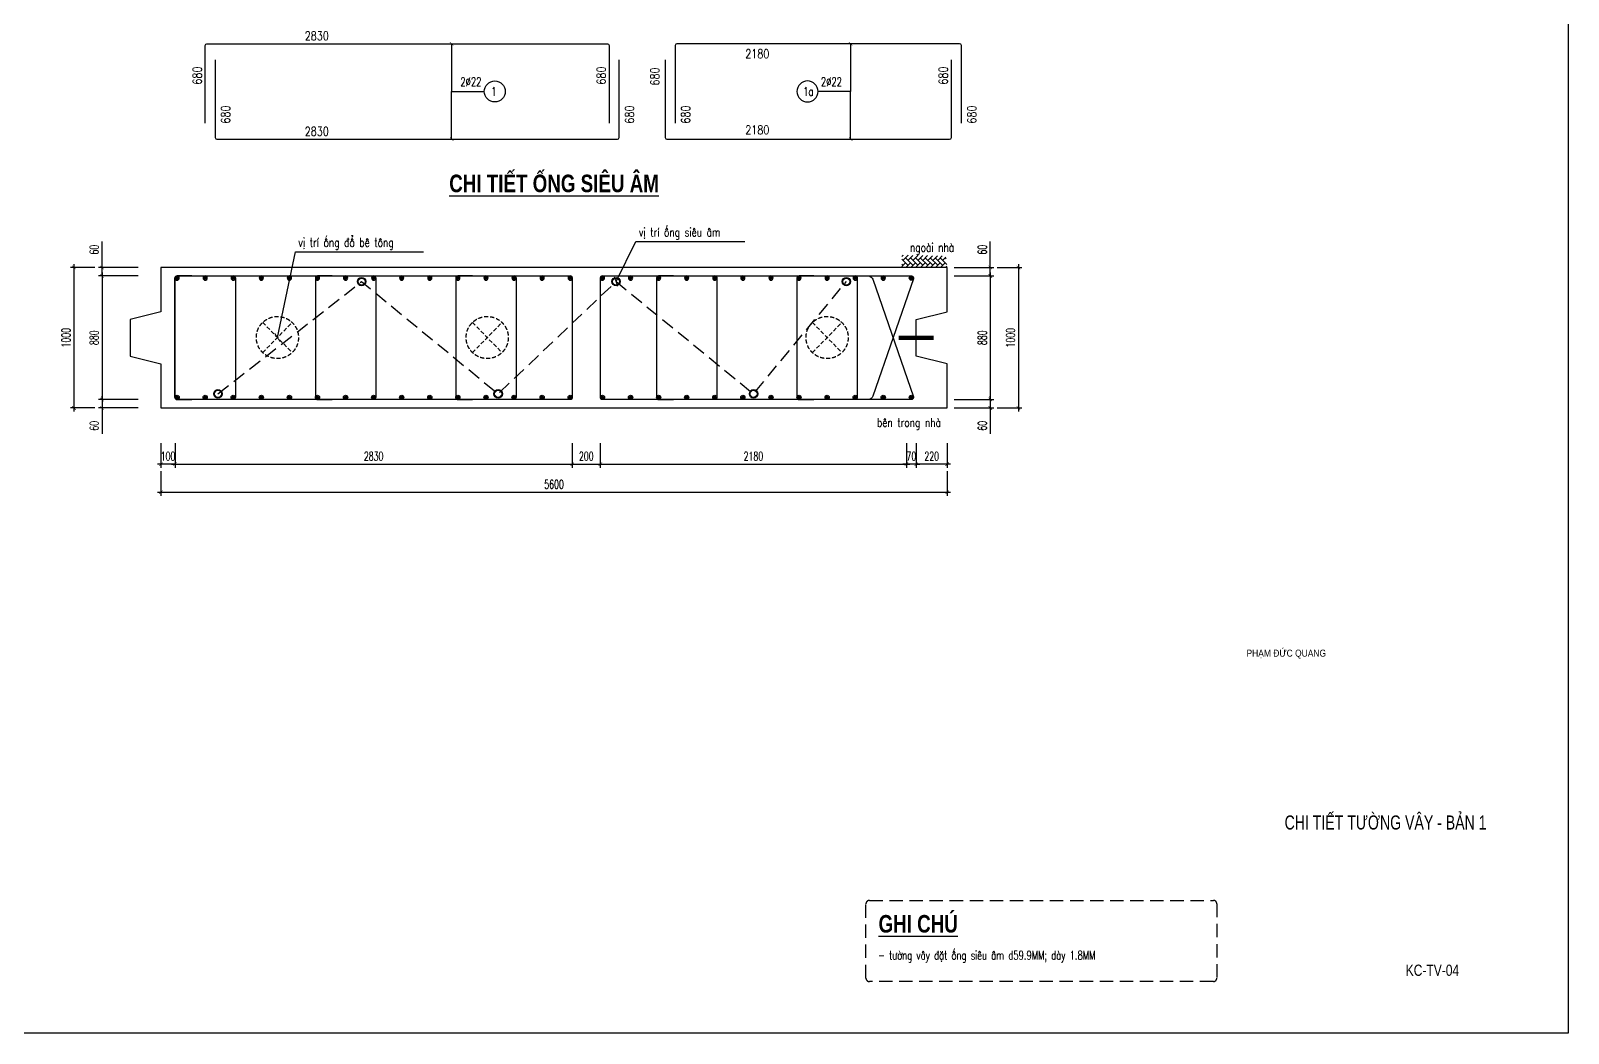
# Model space of a CAD drawing. Header units: millimetres. Extents: x -143570 to 58447, y -1448440 to -1202244.
# Drawn here: x 14641 to 58447, y -1269879 to -1241325 of the extents above; entities that cross this region are included whole.
import ezdxf
from ezdxf.enums import TextEntityAlignment as Align

# ---------------------------------------------------------------- set-up
doc = ezdxf.new("R2010")
doc.units = ezdxf.units.MM
doc.header["$LTSCALE"] = 30
doc.header["$PDMODE"] = 3
doc.linetypes.add('DASHED', pattern=[19.05, 12.7, -6.35])
doc.layers.get('0').update_dxf_attribs({"lineweight": 9})
doc.layers.get('Defpoints').update_dxf_attribs({"lineweight": 9})
for name, color, linetype in [('0-Chu khung ten', 7, 'Continuous'), ('ccu11-Cotthep', 9, 'Continuous'), ('ccu11-Dim', 8, 'Continuous'), ('ccu11-Hatch', 8, 'Continuous'), ('ccu11-Manh', 8, 'Continuous'), ('ccu11-Text', 31, 'Continuous'), ('ccu11-Thay', 7, 'Continuous'), ('ccu11-Thep', 4, 'Continuous'), ('ccu11-Thep doc', 4, 'Continuous'), ('ccu11-Thepdai', 6, 'Continuous')]:
    doc.layers.add(name, color=color, linetype=linetype)
doc.layers.add('ccu11-Khuat', color=9, linetype='DASHED', lineweight=30)
doc.styles.add('ccu11-dim', font='vnsimli.shx', dxfattribs={"width": 0.65, "bigfont": 'bigfont.shx'})
doc.styles.add('ccu11-VnAvantH', font='')
doc.styles.add('ccu11-VnAvH-B', font='')
doc.styles.add('ccu11-vnsimli', font='vnsimli.shx', dxfattribs={"width": 0.8, "bigfont": 'vns.shx'})
doc.styles.add('ccu11-vnsimple', font='vnsimple.shx', dxfattribs={"bigfont": 'bigfont.shx'})
doc.styles.add('ccu11_simli', font='vnsimli.shx', dxfattribs={"width": 0.8})
doc.styles.add('LoGoTTAs1', font='')
doc.styles.add('LoGoTTAs2', font='')
doc.styles.add('VNARIALH', font='')
doc.styles.get('ccu11-VnAvantH').set_extended_font_data('.VnAvantH')
doc.styles.get('ccu11-VnAvH-B').set_extended_font_data('.VnAvantH', bold=True)
doc.styles.get('LoGoTTAs1').set_extended_font_data('.VnArialH')
doc.styles.get('LoGoTTAs2').set_extended_font_data('.VnAvantH')
doc.styles.get('VNARIALH').set_extended_font_data('.VnArialH')
doc.dimstyles.new('ccu11-100', dxfattribs={"dimscale": 100, "dimtxt": 2.5, "dimasz": 1, "dimexe": 1, "dimexo": 2, "dimgap": 1, "dimtad": 1, "dimdec": 0, "dimdsep": 46, "dimtxsty": 'ccu11-dim', "dimblk": 'ARCHTICK', "dimcen": -1, "dimdle": 1, "dimclrd": 256, "dimclre": 256, "dimclrt": 3, "dimadec": 0, "dimazin": 2, "dimtfac": 0.1, "dimtdec": 0, "dimtmove": 0, "dimatfit": 1, "dimldrblk": 'ARCHTICK', "dimfxl": 1, "dimtvp": 0.833333, "dimtolj": 1, "dimtzin": 12, "dimarcsym": 0})
doc.dimstyles.new('ccu11-100x4', dxfattribs={"dimscale": 100, "dimtxt": 2.5, "dimasz": 1, "dimexe": 1, "dimexo": 2, "dimgap": 1, "dimtad": 1, "dimdec": 0, "dimlfac": 0.25, "dimdsep": 46, "dimtxsty": 'ccu11-dim', "dimblk": 'ARCHTICK', "dimcen": -1, "dimdle": 1, "dimclrd": 256, "dimclre": 256, "dimclrt": 3, "dimadec": 0, "dimazin": 2, "dimtfac": 0.1, "dimtdec": 0, "dimtmove": 0, "dimatfit": 1, "dimldrblk": 'ARCHTICK', "dimfxl": 1, "dimtvp": 0.833333, "dimtolj": 1, "dimtzin": 12, "dimarcsym": 0})

# ---------------------------------------------------------------- blocks, each defined once
blk = doc.blocks.new('_ARCHTICK')
at = {"color": 0, "linetype": 'ByBlock', "const_width": 0.15}
blk.add_lwpolyline([(-0.5, -0.5), (0.5, 0.5)], dxfattribs=at)
blk = doc.blocks.new('SHD')
at = {"layer": 'ccu11-Cotthep'}
blk.add_circle((300, 0), 300, dxfattribs=at)
at = {"layer": 'ccu11-Cotthep', "color": 31, "style": 'ccu11_simli', "width": 0.8}
blk.add_attdef('DK', text='', height=250, dxfattribs=at).set_placement((-101, 65), align=Align.BOTTOM_RIGHT)
blk.add_attdef('KH', text='', height=250, dxfattribs=at).set_placement((300, 0), align=Align.MIDDLE)
blk.add_attdef('KC', text='', height=250, dxfattribs=at).set_placement((-101, -142), align=Align.TOP_RIGHT)
blk = doc.blocks.new('MCT')
at = {"ltscale": 0.005}
for p, q in [((-0.49, 0), (0.49, 0)), ((0.35, -0.35), (-0.35, 0.35)), ((-0.35, -0.35), (0.35, 0.35)), ((0, -0.49), (0, 0.49))]:
    blk.add_line(p, q, dxfattribs=at)
blk.add_circle((0, 0), 0.492, dxfattribs=at)
blk = doc.blocks.new('*U216')
at = {"layer": 'ccu11-Thep doc', "xscale": -121.9200000001001, "yscale": 121.9200000001001, "zscale": 121.92, "rotation": 270}
blk.add_blockref('MCT', (0, 0), dxfattribs=at)
blk = doc.blocks.new('*U217')
at = {"layer": 'ccu11-Thep doc', "color": 0, "linetype": 'ByBlock', "lineweight": -2, "transparency": 16777216}
for p in [(0, 0), (800, 0), (1600, 0), (2400, 0), (3200, 0), (4000, 0), (4800, 0), (5600, 0), (6400, 0), (7200, 0), (8000, 0), (8800, 0), (9600, 0), (10400, 0), (11200, 0)]:
    blk.add_blockref('*U216', p, dxfattribs=at)
blk = doc.blocks.new('*U218')
at = {"layer": 'ccu11-Thep doc', "xscale": -121.9200000001001, "yscale": 121.9200000001001, "zscale": 121.92, "rotation": 270}
blk.add_blockref('MCT', (0, 0), dxfattribs=at)
blk = doc.blocks.new('*U219')
at = {"layer": 'ccu11-Thep doc', "color": 0, "linetype": 'ByBlock', "lineweight": -2, "transparency": 16777216}
for p in [(0, 0), (800, 0), (1600, 0), (2400, 0), (3200, 0), (4000, 0), (4800, 0), (5600, 0), (6400, 0), (7200, 0), (8000, 0), (8800, 0), (9600, 0), (10400, 0), (11200, 0)]:
    blk.add_blockref('*U218', p, dxfattribs=at)
blk = doc.blocks.new('*U220')
at = {"layer": 'ccu11-Thep doc', "xscale": -121.9200000001001, "yscale": 121.9200000001001, "zscale": 121.92, "rotation": 270}
blk.add_blockref('MCT', (0, 0), dxfattribs=at)
blk = doc.blocks.new('*U221')
at = {"layer": 'ccu11-Thep doc', "color": 0, "linetype": 'ByBlock', "lineweight": -2, "transparency": 16777216}
for p in [(0, 0), (800, 0), (1600, 0), (2400, 0), (3200, 0), (4000, 0), (4800, 0), (5600, 0), (6400, 0), (7200, 0), (8000, 0)]:
    blk.add_blockref('*U220', p, dxfattribs=at)
blk = doc.blocks.new('*U222')
at = {"layer": 'ccu11-Thep doc', "xscale": -121.9200000001001, "yscale": 121.9200000001001, "zscale": 121.92, "rotation": 270}
blk.add_blockref('MCT', (0, 0), dxfattribs=at)
blk = doc.blocks.new('*U223')
at = {"layer": 'ccu11-Thep doc', "color": 0, "linetype": 'ByBlock', "lineweight": -2, "transparency": 16777216}
for p in [(0, 0), (800, 0), (1600, 0), (2400, 0), (3200, 0), (4000, 0), (4800, 0), (5600, 0), (6400, 0), (7200, 0), (8000, 0)]:
    blk.add_blockref('*U222', p, dxfattribs=at)
blk = doc.blocks.new('*D224')
at = {"layer": 'ccu11-Dim', "linetype": 'ByBlock', "lineweight": -2, "ltscale": 30, "transparency": 16777216}
for p, q in [((16671, -1248069), (16671, -1247330)), ((17699, -1248069), (16571, -1248069)), ((17699, -1248309), (16571, -1248309)), ((16671, -1248309), (16671, -1248069)), ((16671, -1248309), (16671, -1248409))]:
    blk.add_line(p, q, dxfattribs=at)
at = {"layer": 'Defpoints', "color": 0, "linetype": 'ByBlock', "ltscale": 30, "transparency": 16777216}
for p in [(16671, -1248309), (17899, -1248069), (17899, -1248309)]:
    blk.add_point(p, dxfattribs=at)
at = {"layer": 'ccu11-Dim', "linetype": 'ByBlock', "lineweight": -2, "ltscale": 30, "transparency": 16777216, "xscale": 100, "yscale": 100, "zscale": 100}
for p, rotation in [((16671, -1248069), 270), ((16671, -1248309), 90)]:
    blk.add_blockref('_ARCHTICK', p, dxfattribs=dict(at, rotation=rotation))
at = {"layer": 'ccu11-Dim', "color": 3, "linetype": 'ByBlock', "ltscale": 30, "transparency": 16777216, "insert": (16446, -1247561), "char_height": 250, "attachment_point": 5, "rotation": 90, "style": 'ccu11-dim'}
blk.add_mtext('\\A1;60', dxfattribs=at)
blk = doc.blocks.new('*D225')
at = {"layer": 'ccu11-Dim', "linetype": 'ByBlock', "lineweight": -2, "ltscale": 30, "transparency": 16777216}
for p, q in [((17699, -1248309), (16571, -1248309)), ((16671, -1248209), (16671, -1251929)), ((17699, -1251829), (16571, -1251829))]:
    blk.add_line(p, q, dxfattribs=at)
at = {"layer": 'Defpoints', "color": 0, "linetype": 'ByBlock', "ltscale": 30, "transparency": 16777216}
for p in [(17899, -1248309), (16671, -1251829), (17899, -1251829)]:
    blk.add_point(p, dxfattribs=at)
at = {"layer": 'ccu11-Dim', "linetype": 'ByBlock', "lineweight": -2, "ltscale": 30, "transparency": 16777216, "xscale": 100, "yscale": 100, "zscale": 100}
for p, rotation in [((16671, -1248309), 90), ((16671, -1251829), 270)]:
    blk.add_blockref('_ARCHTICK', p, dxfattribs=dict(at, rotation=rotation))
at = {"layer": 'ccu11-Dim', "color": 3, "linetype": 'ByBlock', "ltscale": 30, "transparency": 16777216, "insert": (16446, -1250069), "char_height": 250, "attachment_point": 5, "rotation": 90, "style": 'ccu11-dim'}
blk.add_mtext('\\A1;880', dxfattribs=at)
blk = doc.blocks.new('*D226')
at = {"layer": 'ccu11-Dim', "linetype": 'ByBlock', "lineweight": -2, "ltscale": 30, "transparency": 16777216}
for p, q in [((17699, -1251829), (16571, -1251829)), ((16671, -1251829), (16671, -1251729)), ((16671, -1251829), (16671, -1252069)), ((17699, -1252069), (16571, -1252069)), ((16671, -1252069), (16671, -1252809))]:
    blk.add_line(p, q, dxfattribs=at)
at = {"layer": 'Defpoints', "color": 0, "linetype": 'ByBlock', "ltscale": 30, "transparency": 16777216}
for p in [(16671, -1251829), (17899, -1251829), (17899, -1252069)]:
    blk.add_point(p, dxfattribs=at)
at = {"layer": 'ccu11-Dim', "linetype": 'ByBlock', "lineweight": -2, "ltscale": 30, "transparency": 16777216, "xscale": 100, "yscale": 100, "zscale": 100}
for p, rotation in [((16671, -1251829), 270), ((16671, -1252069), 90)]:
    blk.add_blockref('_ARCHTICK', p, dxfattribs=dict(at, rotation=rotation))
at = {"layer": 'ccu11-Dim', "color": 3, "linetype": 'ByBlock', "ltscale": 30, "transparency": 16777216, "insert": (16446, -1252577), "char_height": 250, "attachment_point": 5, "rotation": 90, "style": 'ccu11-dim'}
blk.add_mtext('\\A1;60', dxfattribs=at)
blk = doc.blocks.new('*D227')
at = {"layer": 'ccu11-Dim', "linetype": 'ByBlock', "lineweight": -2, "ltscale": 30, "transparency": 16777216}
for p, q in [((15871, -1247969), (15871, -1252169)), ((16471, -1248069), (15771, -1248069)), ((16471, -1252069), (15771, -1252069))]:
    blk.add_line(p, q, dxfattribs=at)
at = {"layer": 'Defpoints', "color": 0, "linetype": 'ByBlock', "ltscale": 30, "transparency": 16777216}
for p in [(16671, -1248069), (15871, -1252069), (16671, -1252069)]:
    blk.add_point(p, dxfattribs=at)
at = {"layer": 'ccu11-Dim', "linetype": 'ByBlock', "lineweight": -2, "ltscale": 30, "transparency": 16777216, "xscale": 100, "yscale": 100, "zscale": 100}
for p, rotation in [((15871, -1248069), 90), ((15871, -1252069), 270)]:
    blk.add_blockref('_ARCHTICK', p, dxfattribs=dict(at, rotation=rotation))
at = {"layer": 'ccu11-Dim', "color": 3, "linetype": 'ByBlock', "ltscale": 30, "transparency": 16777216, "insert": (15646, -1250069), "char_height": 250, "attachment_point": 5, "rotation": 90, "style": 'ccu11-dim'}
blk.add_mtext('\\A1;1000', dxfattribs=at)
blk = doc.blocks.new('*D228')
at = {"layer": 'ccu11-Dim', "linetype": 'ByBlock', "lineweight": -2, "ltscale": 30, "transparency": 16777216}
for p, q in [((39871, -1253070), (39871, -1253770)), ((40751, -1253070), (40751, -1253770)), ((40851, -1253670), (39771, -1253670))]:
    blk.add_line(p, q, dxfattribs=at)
at = {"layer": 'Defpoints', "color": 0, "linetype": 'ByBlock', "ltscale": 30, "transparency": 16777216}
for p in [(39871, -1252870), (40751, -1252870), (39871, -1253670)]:
    blk.add_point(p, dxfattribs=at)
at = {"layer": 'ccu11-Dim', "linetype": 'ByBlock', "lineweight": -2, "ltscale": 30, "transparency": 16777216, "xscale": 100, "yscale": 100, "zscale": 100, "rotation": 180}
blk.add_blockref('_ARCHTICK', (39871, -1253670), dxfattribs=at)
at = {"layer": 'ccu11-Dim', "linetype": 'ByBlock', "lineweight": -2, "ltscale": 30, "transparency": 16777216, "xscale": 100, "yscale": 100, "zscale": 100}
blk.add_blockref('_ARCHTICK', (40751, -1253670), dxfattribs=at)
at = {"layer": 'ccu11-Dim', "color": 3, "linetype": 'ByBlock', "ltscale": 30, "transparency": 16777216, "insert": (40311, -1253445), "char_height": 250, "attachment_point": 5, "style": 'ccu11-dim'}
blk.add_mtext('\\A1;220', dxfattribs=at)
blk = doc.blocks.new('*D229')
at = {"layer": 'ccu11-Dim', "linetype": 'ByBlock', "lineweight": -2, "ltscale": 30, "transparency": 16777216}
for p, q in [((18351, -1253870), (18351, -1254570)), ((40751, -1253870), (40751, -1254570)), ((18251, -1254470), (40851, -1254470))]:
    blk.add_line(p, q, dxfattribs=at)
at = {"layer": 'Defpoints', "color": 0, "linetype": 'ByBlock', "ltscale": 30, "transparency": 16777216}
for p in [(18351, -1253670), (40751, -1253670), (40751, -1254470)]:
    blk.add_point(p, dxfattribs=at)
at = {"layer": 'ccu11-Dim', "linetype": 'ByBlock', "lineweight": -2, "ltscale": 30, "transparency": 16777216, "xscale": 100, "yscale": 100, "zscale": 100, "rotation": 180}
blk.add_blockref('_ARCHTICK', (18351, -1254470), dxfattribs=at)
at = {"layer": 'ccu11-Dim', "linetype": 'ByBlock', "lineweight": -2, "ltscale": 30, "transparency": 16777216, "xscale": 100, "yscale": 100, "zscale": 100}
blk.add_blockref('_ARCHTICK', (40751, -1254470), dxfattribs=at)
at = {"layer": 'ccu11-Dim', "color": 3, "linetype": 'ByBlock', "ltscale": 30, "transparency": 16777216, "insert": (29551, -1254245), "char_height": 250, "attachment_point": 5, "style": 'ccu11-dim'}
blk.add_mtext('\\A1;5600', dxfattribs=at)
blk = doc.blocks.new('*D230')
at = {"layer": 'ccu11-Dim', "linetype": 'ByBlock', "lineweight": -2, "ltscale": 30, "transparency": 16777216}
for p, q in [((39591, -1253070), (39591, -1253770)), ((39871, -1253070), (39871, -1253770)), ((39591, -1253670), (39491, -1253670)), ((39871, -1253670), (39591, -1253670)), ((39871, -1253670), (39971, -1253670))]:
    blk.add_line(p, q, dxfattribs=at)
at = {"layer": 'Defpoints', "color": 0, "linetype": 'ByBlock', "ltscale": 30, "transparency": 16777216}
for p in [(39591, -1252870), (39871, -1252870), (39591, -1253670)]:
    blk.add_point(p, dxfattribs=at)
at = {"layer": 'ccu11-Dim', "linetype": 'ByBlock', "lineweight": -2, "ltscale": 30, "transparency": 16777216, "xscale": 100, "yscale": 100, "zscale": 100}
blk.add_blockref('_ARCHTICK', (39591, -1253670), dxfattribs=at)
at = {"layer": 'ccu11-Dim', "linetype": 'ByBlock', "lineweight": -2, "ltscale": 30, "transparency": 16777216, "xscale": 100, "yscale": 100, "zscale": 100, "rotation": 180}
blk.add_blockref('_ARCHTICK', (39871, -1253670), dxfattribs=at)
at = {"layer": 'ccu11-Dim', "color": 3, "linetype": 'ByBlock', "ltscale": 30, "transparency": 16777216, "insert": (39731, -1253445), "char_height": 250, "attachment_point": 5, "style": 'ccu11-dim'}
blk.add_mtext('\\A1;70', dxfattribs=at)
blk = doc.blocks.new('*D231')
at = {"layer": 'ccu11-Dim', "linetype": 'ByBlock', "lineweight": -2, "ltscale": 30, "transparency": 16777216}
for p, q in [((30069, -1253070), (30069, -1253770)), ((30869, -1253070), (30869, -1253770)), ((29969, -1253670), (30969, -1253670))]:
    blk.add_line(p, q, dxfattribs=at)
at = {"layer": 'Defpoints', "color": 0, "linetype": 'ByBlock', "ltscale": 30, "transparency": 16777216}
for p in [(30069, -1252870), (30869, -1252870), (30869, -1253670)]:
    blk.add_point(p, dxfattribs=at)
at = {"layer": 'ccu11-Dim', "linetype": 'ByBlock', "lineweight": -2, "ltscale": 30, "transparency": 16777216, "xscale": 100, "yscale": 100, "zscale": 100, "rotation": 180}
blk.add_blockref('_ARCHTICK', (30069, -1253670), dxfattribs=at)
at = {"layer": 'ccu11-Dim', "linetype": 'ByBlock', "lineweight": -2, "ltscale": 30, "transparency": 16777216, "xscale": 100, "yscale": 100, "zscale": 100}
blk.add_blockref('_ARCHTICK', (30869, -1253670), dxfattribs=at)
at = {"layer": 'ccu11-Dim', "color": 3, "linetype": 'ByBlock', "ltscale": 30, "transparency": 16777216, "insert": (30469, -1253445), "char_height": 250, "attachment_point": 5, "style": 'ccu11-dim'}
blk.add_mtext('\\A1;200', dxfattribs=at)
blk = doc.blocks.new('*D232')
at = {"layer": 'ccu11-Dim', "linetype": 'ByBlock', "lineweight": -2, "ltscale": 30, "transparency": 16777216}
for p, q in [((30869, -1253070), (30869, -1253770)), ((39591, -1253070), (39591, -1253770)), ((30769, -1253670), (39691, -1253670))]:
    blk.add_line(p, q, dxfattribs=at)
at = {"layer": 'Defpoints', "color": 0, "linetype": 'ByBlock', "ltscale": 30, "transparency": 16777216}
for p in [(30869, -1252870), (39591, -1252870), (39591, -1253670)]:
    blk.add_point(p, dxfattribs=at)
at = {"layer": 'ccu11-Dim', "linetype": 'ByBlock', "lineweight": -2, "ltscale": 30, "transparency": 16777216, "xscale": 100, "yscale": 100, "zscale": 100, "rotation": 180}
blk.add_blockref('_ARCHTICK', (30869, -1253670), dxfattribs=at)
at = {"layer": 'ccu11-Dim', "linetype": 'ByBlock', "lineweight": -2, "ltscale": 30, "transparency": 16777216, "xscale": 100, "yscale": 100, "zscale": 100}
blk.add_blockref('_ARCHTICK', (39591, -1253670), dxfattribs=at)
at = {"layer": 'ccu11-Dim', "color": 3, "linetype": 'ByBlock', "ltscale": 30, "transparency": 16777216, "insert": (35230, -1253445), "char_height": 250, "attachment_point": 5, "style": 'ccu11-dim'}
blk.add_mtext('\\A1;2180', dxfattribs=at)
blk = doc.blocks.new('*D233')
at = {"layer": 'ccu11-Dim', "linetype": 'ByBlock', "lineweight": -2, "ltscale": 30, "transparency": 16777216}
for p, q in [((18751, -1253070), (18751, -1253770)), ((30069, -1253070), (30069, -1253770)), ((18651, -1253670), (30169, -1253670))]:
    blk.add_line(p, q, dxfattribs=at)
at = {"layer": 'Defpoints', "color": 0, "linetype": 'ByBlock', "ltscale": 30, "transparency": 16777216}
for p in [(18751, -1252870), (30069, -1252870), (30069, -1253670)]:
    blk.add_point(p, dxfattribs=at)
at = {"layer": 'ccu11-Dim', "linetype": 'ByBlock', "lineweight": -2, "ltscale": 30, "transparency": 16777216, "xscale": 100, "yscale": 100, "zscale": 100, "rotation": 180}
blk.add_blockref('_ARCHTICK', (18751, -1253670), dxfattribs=at)
at = {"layer": 'ccu11-Dim', "linetype": 'ByBlock', "lineweight": -2, "ltscale": 30, "transparency": 16777216, "xscale": 100, "yscale": 100, "zscale": 100}
blk.add_blockref('_ARCHTICK', (30069, -1253670), dxfattribs=at)
at = {"layer": 'ccu11-Dim', "color": 3, "linetype": 'ByBlock', "ltscale": 30, "transparency": 16777216, "insert": (24410, -1253445), "char_height": 250, "attachment_point": 5, "style": 'ccu11-dim'}
blk.add_mtext('\\A1;2830', dxfattribs=at)
blk = doc.blocks.new('*D234')
at = {"layer": 'ccu11-Dim', "linetype": 'ByBlock', "lineweight": -2, "ltscale": 30, "transparency": 16777216}
for p, q in [((18351, -1253070), (18351, -1253770)), ((18751, -1253070), (18751, -1253770)), ((18351, -1253670), (18251, -1253670)), ((18751, -1253670), (18351, -1253670)), ((18751, -1253670), (18851, -1253670))]:
    blk.add_line(p, q, dxfattribs=at)
at = {"layer": 'Defpoints', "color": 0, "linetype": 'ByBlock', "ltscale": 30, "transparency": 16777216}
for p in [(18351, -1252870), (18751, -1252870), (18351, -1253670)]:
    blk.add_point(p, dxfattribs=at)
at = {"layer": 'ccu11-Dim', "linetype": 'ByBlock', "lineweight": -2, "ltscale": 30, "transparency": 16777216, "xscale": 100, "yscale": 100, "zscale": 100}
blk.add_blockref('_ARCHTICK', (18351, -1253670), dxfattribs=at)
at = {"layer": 'ccu11-Dim', "linetype": 'ByBlock', "lineweight": -2, "ltscale": 30, "transparency": 16777216, "xscale": 100, "yscale": 100, "zscale": 100, "rotation": 180}
blk.add_blockref('_ARCHTICK', (18751, -1253670), dxfattribs=at)
at = {"layer": 'ccu11-Dim', "color": 3, "linetype": 'ByBlock', "ltscale": 30, "transparency": 16777216, "insert": (18551, -1253445), "char_height": 250, "attachment_point": 5, "style": 'ccu11-dim'}
blk.add_mtext('\\A1;100', dxfattribs=at)
blk = doc.blocks.new('*D235')
at = {"layer": 'ccu11-Dim', "linetype": 'ByBlock', "lineweight": -2, "ltscale": 30, "transparency": 16777216}
for p, q in [((41979, -1248069), (41979, -1247330)), ((40951, -1248069), (42079, -1248069)), ((40951, -1248309), (42079, -1248309)), ((41979, -1248309), (41979, -1248069)), ((41979, -1248309), (41979, -1248409))]:
    blk.add_line(p, q, dxfattribs=at)
at = {"layer": 'Defpoints', "color": 0, "linetype": 'ByBlock', "ltscale": 30, "transparency": 16777216}
for p in [(40751, -1248069), (40751, -1248309), (41979, -1248309)]:
    blk.add_point(p, dxfattribs=at)
at = {"layer": 'ccu11-Dim', "linetype": 'ByBlock', "lineweight": -2, "ltscale": 30, "transparency": 16777216, "xscale": 100, "yscale": 100, "zscale": 100}
for p, rotation in [((41979, -1248069), 270), ((41979, -1248309), 90)]:
    blk.add_blockref('_ARCHTICK', p, dxfattribs=dict(at, rotation=rotation))
at = {"layer": 'ccu11-Dim', "color": 3, "linetype": 'ByBlock', "ltscale": 30, "transparency": 16777216, "insert": (41754, -1247561), "char_height": 250, "attachment_point": 5, "rotation": 90, "style": 'ccu11-dim'}
blk.add_mtext('\\A1;60', dxfattribs=at)
blk = doc.blocks.new('*D236')
at = {"layer": 'ccu11-Dim', "linetype": 'ByBlock', "lineweight": -2, "ltscale": 30, "transparency": 16777216}
for p, q in [((40951, -1248309), (42079, -1248309)), ((41979, -1248209), (41979, -1251929)), ((40951, -1251829), (42079, -1251829))]:
    blk.add_line(p, q, dxfattribs=at)
at = {"layer": 'Defpoints', "color": 0, "linetype": 'ByBlock', "ltscale": 30, "transparency": 16777216}
for p in [(40751, -1248309), (40751, -1251829), (41979, -1251829)]:
    blk.add_point(p, dxfattribs=at)
at = {"layer": 'ccu11-Dim', "linetype": 'ByBlock', "lineweight": -2, "ltscale": 30, "transparency": 16777216, "xscale": 100, "yscale": 100, "zscale": 100}
for p, rotation in [((41979, -1248309), 90), ((41979, -1251829), 270)]:
    blk.add_blockref('_ARCHTICK', p, dxfattribs=dict(at, rotation=rotation))
at = {"layer": 'ccu11-Dim', "color": 3, "linetype": 'ByBlock', "ltscale": 30, "transparency": 16777216, "insert": (41754, -1250069), "char_height": 250, "attachment_point": 5, "rotation": 90, "style": 'ccu11-dim'}
blk.add_mtext('\\A1;880', dxfattribs=at)
blk = doc.blocks.new('*D237')
at = {"layer": 'ccu11-Dim', "linetype": 'ByBlock', "lineweight": -2, "ltscale": 30, "transparency": 16777216}
for p, q in [((40951, -1251829), (42079, -1251829)), ((41979, -1251829), (41979, -1251729)), ((41979, -1251829), (41979, -1252069)), ((40951, -1252069), (42079, -1252069)), ((41979, -1252069), (41979, -1252809))]:
    blk.add_line(p, q, dxfattribs=at)
at = {"layer": 'Defpoints', "color": 0, "linetype": 'ByBlock', "ltscale": 30, "transparency": 16777216}
for p in [(40751, -1251829), (41979, -1251829), (40751, -1252069)]:
    blk.add_point(p, dxfattribs=at)
at = {"layer": 'ccu11-Dim', "linetype": 'ByBlock', "lineweight": -2, "ltscale": 30, "transparency": 16777216, "xscale": 100, "yscale": 100, "zscale": 100}
for p, rotation in [((41979, -1251829), 270), ((41979, -1252069), 90)]:
    blk.add_blockref('_ARCHTICK', p, dxfattribs=dict(at, rotation=rotation))
at = {"layer": 'ccu11-Dim', "color": 3, "linetype": 'ByBlock', "ltscale": 30, "transparency": 16777216, "insert": (41754, -1252577), "char_height": 250, "attachment_point": 5, "rotation": 90, "style": 'ccu11-dim'}
blk.add_mtext('\\A1;60', dxfattribs=at)
blk = doc.blocks.new('*D238')
at = {"layer": 'ccu11-Dim', "linetype": 'ByBlock', "lineweight": -2, "ltscale": 30, "transparency": 16777216}
for p, q in [((42779, -1247969), (42779, -1252169)), ((42179, -1248069), (42879, -1248069)), ((42179, -1252069), (42879, -1252069))]:
    blk.add_line(p, q, dxfattribs=at)
at = {"layer": 'Defpoints', "color": 0, "linetype": 'ByBlock', "ltscale": 30, "transparency": 16777216}
for p in [(41979, -1248069), (41979, -1252069), (42779, -1252069)]:
    blk.add_point(p, dxfattribs=at)
at = {"layer": 'ccu11-Dim', "linetype": 'ByBlock', "lineweight": -2, "ltscale": 30, "transparency": 16777216, "xscale": 100, "yscale": 100, "zscale": 100}
for p, rotation in [((42779, -1248069), 90), ((42779, -1252069), 270)]:
    blk.add_blockref('_ARCHTICK', p, dxfattribs=dict(at, rotation=rotation))
at = {"layer": 'ccu11-Dim', "color": 3, "linetype": 'ByBlock', "ltscale": 30, "transparency": 16777216, "insert": (42554, -1250069), "char_height": 250, "attachment_point": 5, "rotation": 90, "style": 'ccu11-dim'}
blk.add_mtext('\\A1;1000', dxfattribs=at)
blk = doc.blocks.new('ccu11_88_tenbv')
at = {"layer": '0-Chu khung ten', "color": 31, "style": 'LoGoTTAs2', "width": 0.8}
for p in [(-8837, 8052), (-8800, 6853)]:
    blk.add_attdef('...', p, '', height=220, dxfattribs=at)
at = {"layer": '0-Chu khung ten', "color": 31}
for tag, height, style, width, p in [('1', 500, 'VNARIALH', 0.85, (-4500, 3869)), ('2', 500, 'VNARIALH', 0.85, (-4500, 2917)), ('S1-01-1', 700, 'LoGoTTAs1', 0.8, (-2250, 607)), ('1/100', 350, 'VNARIALH', 0.85, (-6750, 229))]:
    blk.add_attdef(tag, text='', height=height, dxfattribs=dict(at, style=style, width=width)).set_placement(p, align=Align.CENTER)

msp = doc.modelspace()

# ---------------------------------------------------------------- hatches: boundary and pattern name
at = {"layer": 'ccu11-Hatch', "ltscale": 10}
h = msp.add_hatch(dxfattribs=at)
h.set_pattern_fill('AR-HBONE', color=256, scale=25, angle=270, style=0)
h.set_pattern_definition([(45, (-3222392.23, 528386.8), (141.4213562, 4e-14), [300, -100]), (315, (-3222321.52, 528457.51), (141.4213562, 4e-14), [300, -100])])
h.paths.add_polyline_path([(39458.27, -1247716.67), (39458.27, -1248069.39), (40750.63, -1248069.39), (40707.77, -1247738.09)])

# ---------------------------------------------------------------- linework, layer by layer
at = {"layer": 'ccu11-Khuat', "ltscale": 0.3}
for p, q in [((21249.72, -1249633.68), (22087.95, -1250492.38)), ((21249.72, -1250492.38), (22087.95, -1249633.68)), ((27227.63, -1249633.68), (28065.86, -1250492.38)), ((27227.63, -1250492.38), (28065.86, -1249633.68)), ((36911.51, -1249633.68), (37749.74, -1250492.38)), ((36911.51, -1250492.38), (37749.74, -1249633.68))]:
    msp.add_line(p, q, dxfattribs=at)
at = {"layer": 'ccu11-Khuat', "flags": 128}
msp.add_lwpolyline([(19975.29, -1251666.71), (24067.48, -1248469.72), (27958.53, -1251666.71), (31315.84, -1248469.72), (35234.77, -1251666.71), (37878.79, -1248469.72)], dxfattribs=at)
at = {"layer": 'ccu11-Khuat'}
msp.add_lwpolyline([(38536.52, -1266094.77), (48335.74, -1266094.77, -0.41421356), (48435.74, -1266194.77), (48435.74, -1268307.38, -0.41421356), (48335.74, -1268407.38), (38536.52, -1268407.38, -0.41421356), (38436.52, -1268307.38), (38436.52, -1266194.77, -0.41421356)], format="xyb", close=True, dxfattribs=at)
at = {"layer": 'ccu11-Khuat', "ltscale": 0.3}
for centre in [(21668.84, -1250063.03), (27646.74, -1250063.03), (37330.63, -1250063.03)]:
    msp.add_circle(centre, 600, dxfattribs=at)
at = {"layer": 'ccu11-Thay'}
for points in [[(-25652.83, -1210408.39), (58447.17, -1210408.39), (58447.17, -1269879.11), (-25652.83, -1269879.11)], [(18350.63, -1252069.39), (40750.63, -1252069.39), (40750.63, -1250809.39), (39870.86, -1250589.39), (39870.86, -1249549.39), (40750.63, -1249329.39), (40750.63, -1248069.39), (18350.63, -1248069.39), (18350.63, -1249329.39), (17470.86, -1249549.39), (17470.86, -1250589.39), (18350.63, -1250809.39)]]:
    msp.add_lwpolyline(points, close=True, dxfattribs=at)
at = {"layer": 'ccu11-Thay', "ltscale": 30}
for centre, radius in [((24067.48, -1248469.72), 120), ((24067.48, -1248469.72), 100), ((31315.84, -1248469.72), 120), ((31315.84, -1248469.72), 100), ((37878.79, -1248469.72), 120), ((37878.79, -1248469.72), 100), ((19975.29, -1251666.71), 120), ((27958.53, -1251666.71), 120), ((35234.77, -1251666.71), 120), ((19975.29, -1251666.71), 100), ((27958.53, -1251666.71), 100), ((35234.77, -1251666.71), 100)]:
    msp.add_circle(centre, radius, dxfattribs=at)
at = {"layer": 'ccu11-Thep', "const_width": 120}
msp.add_lwpolyline([(39370.63, -1250069.39), (40370.63, -1250069.39)], dxfattribs=at)
at = {"layer": 'ccu11-Thepdai', "linetype": 'ByBlock', "ltscale": 30}
for points in [[(19610.87, -1243954.33), (19610.87, -1241744.33, -0.41421356), (19660.87, -1241694.33), (31070.64, -1241694.33, -0.41421356), (31120.64, -1241744.33), (31120.64, -1243954.33)], [(19895.87, -1242154.33), (19895.87, -1244364.33, 0.41421356), (19945.87, -1244414.33), (31355.76, -1244414.33, 0.41421356), (31405.76, -1244364.33), (31405.76, -1242154.33)], [(32717.3, -1242154.33), (32717.3, -1244364.33, 0.41421356), (32767.3, -1244414.33), (40820.31, -1244414.33, 0.41421356), (40870.31, -1244364.33), (40870.31, -1242154.33)]]:
    msp.add_lwpolyline(points, format="xyb", dxfattribs=at)
at = {"layer": 'ccu11-Thepdai'}
for points in [[(41155.31, -1243954.33), (41155.31, -1241744.33, 0.41421356), (41105.31, -1241694.33), (33052.3, -1241694.33, 0.41421356), (33002.3, -1241744.33), (33002.3, -1243954.33)], [(19230.63, -1248309.39), (18810.63, -1248309.39, 0.41421356), (18750.63, -1248369.39), (18750.63, -1251769.39, 0.41421356), (18810.63, -1251829.39), (19230.63, -1251829.39)], [(30020.63, -1251829.39), (18810.63, -1251829.39, -0.41421356), (18750.63, -1251769.39), (18750.63, -1248359.39, -0.41421356), (18800.63, -1248309.39), (30020.63, -1248309.39, -0.41421356), (30070.63, -1248359.39), (30070.63, -1251779.39, -0.41421356), (30020.63, -1251829.39)], [(19990.63, -1248309.39), (20410.63, -1248309.39, -0.41421356), (20470.63, -1248369.39), (20470.63, -1251769.39, -0.41421356), (20410.63, -1251829.39), (19990.63, -1251829.39)], [(23230.63, -1248309.39), (22810.63, -1248309.39, 0.41421356), (22750.63, -1248369.39), (22750.63, -1251769.39, 0.41421356), (22810.63, -1251829.39), (23230.63, -1251829.39)], [(23990.63, -1248309.39), (24410.63, -1248309.39, -0.41421356), (24470.63, -1248369.39), (24470.63, -1251769.39, -0.41421356), (24410.63, -1251829.39), (23990.63, -1251829.39)], [(27230.63, -1248309.39), (26810.63, -1248309.39, 0.41421356), (26750.63, -1248369.39), (26750.63, -1251769.39, 0.41421356), (26810.63, -1251829.39), (27230.63, -1251829.39)], [(27990.63, -1248309.39), (28410.63, -1248309.39, -0.41421356), (28470.63, -1248369.39), (28470.63, -1251769.39, -0.41421356), (28410.63, -1251829.39), (27990.63, -1251829.39)], [(37802.43, -1248309.39), (38522.89, -1248309.39, -0.23620228), (38634.66, -1248402.14), (39788.54, -1251748.89, -0.5204497), (39732.15, -1251829.39), (30920.63, -1251829.39, -0.41421356), (30870.63, -1251779.39), (30870.63, -1248359.39, -0.41421356), (30920.63, -1248309.39), (39732.15, -1248309.39, -0.5204497), (39788.54, -1248389.89), (38634.66, -1251736.65, -0.23620228), (38522.89, -1251829.39), (37802.43, -1251829.39)], [(32950.63, -1248309.39), (32530.63, -1248309.39, 0.41421356), (32470.63, -1248369.39), (32470.63, -1251769.39, 0.41421356), (32530.63, -1251829.39), (32950.63, -1251829.39)], [(33710.63, -1248309.39), (34130.63, -1248309.39, -0.41421356), (34190.63, -1248369.39), (34190.63, -1251769.39, -0.41421356), (34130.63, -1251829.39), (33710.63, -1251829.39)], [(36950.63, -1248309.39), (36530.63, -1248309.39, 0.41421356), (36470.63, -1248369.39), (36470.63, -1251769.39, 0.41421356), (36530.63, -1251829.39), (36950.63, -1251829.39)], [(37710.63, -1248309.39), (38130.63, -1248309.39, -0.41421356), (38190.63, -1248369.39), (38190.63, -1251769.39, -0.41421356), (38130.63, -1251829.39), (37710.63, -1251829.39)]]:
    msp.add_lwpolyline(points, format="xyb", dxfattribs=at)

# ---------------------------------------------------------------- block references
at = {"layer": 'ccu11-Cotthep'}
ref = msp.add_blockref('SHD', (27562.26, -1243054.33), dxfattribs=at)
ref.add_attrib('KH', '1', dxfattribs={"color": 31, "height": 250, "style": 'ccu11-vnsimple', "width": 0.7}).set_placement((27837.26, -1243054.33), align=Align.MIDDLE_CENTER)
ref.add_attrib('DK', '2`22', dxfattribs={"color": 31, "height": 250, "style": 'ccu11-vnsimple', "width": 0.7}).set_placement((27181.48, -1242979.33), align=Align.BOTTOM_CENTER)
ref = msp.add_blockref('SHD', (37072.33, -1243054.33), dxfattribs=dict(at, xscale=-1))
ref.add_attrib('KH', '1a', dxfattribs={"color": 31, "height": 250, "style": 'ccu11-vnsimple', "width": 0.7}).set_placement((36797.33, -1243054.33), align=Align.MIDDLE_CENTER)
ref.add_attrib('DK', '2`22', dxfattribs={"color": 31, "height": 250, "style": 'ccu11-vnsimple', "width": 0.7}).set_placement((37453.11, -1242979.33), align=Align.BOTTOM_CENTER)
at = {"layer": 'ccu11-Text'}
ref = msp.add_blockref('ccu11_88_tenbv', (58459.72, -1269879.11), dxfattribs=dict(at, xscale=0.9648990920163515, yscale=0.9648990920163515, zscale=0.9648990920163515))
ref.add_attrib('1', 'CHI TIÕT T¦êNG V¢Y - B¶N 1', dxfattribs={"layer": '0-Chu khung ten', "color": 1, "height": 400.4762, "style": 'ccu11-VnAvantH', "width": 0.75}).set_placement((53242.17, -1263675.88), align=Align.TOP_CENTER)
ref.add_attrib('S1-01-1', 'kc-tv-04', dxfattribs={"layer": '0-Chu khung ten', "color": 31, "height": 320.381, "style": 'ccu11-VnAvantH', "width": 0.8}).set_placement((54577.34, -1268244.82), align=Align.CENTER)
ref.add_attrib('...', 'ph¹m ®øc quang', dxfattribs={"layer": '0-Chu khung ten', "color": 1, "height": 200.2381, "style": 'ccu11-VnAvantH', "width": 0.9}).set_placement((50413.7, -1259153.33), align=Align.CENTER)
at = {"layer": 'ccu11-Thep doc'}
for name, p in [('*U217', (18810.63, -1248369.39)), ('*U221', (30930.63, -1248369.39))]:
    msp.add_blockref(name, p, dxfattribs=at)
at = {"layer": 'ccu11-Thep doc', "xscale": 121.9200000001001, "yscale": 121.9200000001001, "zscale": 121.9200000001001, "rotation": 90.00000000000001}
for p in [(39730.98, -1248369.39), (39730.98, -1251769.39)]:
    msp.add_blockref('MCT', p, dxfattribs=at)
at = {"layer": 'ccu11-Thep doc', "xscale": -1, "rotation": 180}
for name, p in [('*U219', (18810.63, -1251769.39)), ('*U223', (30930.63, -1251769.39))]:
    msp.add_blockref(name, p, dxfattribs=at)

# ---------------------------------------------------------------- texts
at = {"layer": 'ccu11-Text'}
for s, height, style, width, p in [('2830', 250, 'ccu11-vnsimli', 0.8, (22448.23, -1241594.33)), ('2180', 250, 'ccu11-vnsimli', 0.8, (34997.78, -1242104.37)), ('2830', 250, 'ccu11-vnsimli', 0.8, (22448.23, -1244314.33)), ('2180', 250, 'ccu11-vnsimli', 0.8, (34997.78, -1244275.13)), ('vÞ trÝ èng ®æ bª t«ng', 250, 'ccu11-vnsimli', 0.75, (22266.92, -1247478.2)), ('vÞ trÝ èng siªu ©m', 250, 'ccu11-vnsimli', 0.75, (31968.33, -1247187.78)), ('%%uGHI CHó', 500, 'ccu11-VnAvH-B', 0.8, (38795.94, -1267011.18))]:
    msp.add_text(s, height=height, dxfattribs=dict(at, style=style, width=width)).set_placement(p)
at = {"layer": 'ccu11-Text', "style": 'ccu11-vnsimli', "width": 0.8}
for p in [(19510.93, -1242858.13), (31020.7, -1242858.13), (32548.91, -1242885.44), (40765.66, -1242858.13), (20318.45, -1243968.32), (31828.34, -1243968.32), (33424.88, -1243968.32), (41577.9, -1243968.32)]:
    msp.add_text('680', height=250, rotation=90, dxfattribs=at).set_placement(p)
at = {"layer": 'ccu11-Text', "style": 'ccu11-VnAvH-B', "width": 0.8}
msp.add_text('%%Uchi tiÕt èng siªu ©m', height=500, dxfattribs=at).set_placement((29550.63, -1245923.27), align=Align.CENTER)
at = {"layer": 'ccu11-Text', "linetype": 'Continuous', "style": 'ccu11-vnsimli', "width": 0.75}
for s, p in [('ngoµi nhµ', (40321.46, -1247621.25)), ('bªn trong nhµ', (39663.21, -1252607.86))]:
    msp.add_text(s, height=250, dxfattribs=at).set_placement(p, align=Align.CENTER)
at = {"layer": 'ccu11-Text', "linetype": 'Continuous', "style": 'ccu11-vnsimli', "width": 0.7}
msp.add_text('- t\xadêng v©y ®Æt èng siªu ©m d59.9MM; dµy 1.8MM', height=250, dxfattribs=at).set_placement((38781.33, -1267782.89))

# ---------------------------------------------------------------- dimensions: what is measured, and where the dimension line sits
at = {"layer": 'ccu11-Dim', "linetype": 'ByBlock', "ltscale": 30}
for base, p1, p2, angle, picture, middle in [((16670.86, -1248309.39), (17899.26, -1248069.39), (17899.26, -1248309.39), 90, '*D224', (16670.86, -1247561.41)), ((41979.02, -1248309.39), (40750.63, -1248069.39), (40750.63, -1248309.39), 90, '*D235', (41979.02, -1247561.41)), ((16670.86, -1251829.39), (17899.26, -1252069.39), (17899.26, -1251829.39), 270, '*D226', (16670.86, -1252577.38)), ((41979.02, -1251829.39), (40750.63, -1252069.39), (40750.63, -1251829.39), 270, '*D237', (41979.02, -1252577.38))]:
    dim = msp.add_linear_dim(base=base, p1=p1, p2=p2, angle=angle, dimstyle='ccu11-100x4', dxfattribs=at)
    dim.commit()
    dim.dimension.update_dxf_attribs({"geometry": picture, "text_midpoint": middle, "dimtype": 160})
for base, p1, p2, picture, middle in [((15870.86, -1252069.39), (16670.86, -1248069.39), (16670.86, -1252069.39), '*D227', (15645.86, -1250069.39)), ((42779.02, -1252069.39), (41979.02, -1248069.39), (41979.02, -1252069.39), '*D238', (42554.02, -1250069.39))]:
    dim = msp.add_linear_dim(base=base, p1=p1, p2=p2, angle=90, dimstyle='ccu11-100x4', dxfattribs=at)
    dim.commit()
    dim.dimension.update_dxf_attribs({"geometry": picture, "text_midpoint": middle})
for base, p1, p2, picture, middle in [((16670.86, -1251829.39), (17899.26, -1248309.39), (17899.26, -1251829.39), '*D225', (16445.86, -1250069.39)), ((41979.02, -1251829.39), (40750.63, -1248309.39), (40750.63, -1251829.39), '*D236', (41754.02, -1250069.39))]:
    dim = msp.add_linear_dim(base=base, p1=p1, p2=p2, angle=90, dimstyle='ccu11-100x4', override={"dimtmove": 1}, dxfattribs=at)
    dim.commit()
    dim.dimension.update_dxf_attribs({"geometry": picture, "text_midpoint": middle})
for base, p1, p2, picture, middle in [((18350.63, -1253669.75), (18750.63, -1252869.75), (18350.63, -1252869.75), '*D234', (18550.63, -1253444.75)), ((39590.63, -1253669.75), (39870.63, -1252869.75), (39590.63, -1252869.75), '*D230', (39730.63, -1253444.75))]:
    dim = msp.add_linear_dim(base=base, p1=p1, p2=p2, dimstyle='ccu11-100x4', override={"dimtix": 1}, dxfattribs=at)
    dim.commit()
    dim.dimension.update_dxf_attribs({"geometry": picture, "text_midpoint": middle})
for base, p1, p2, picture, middle in [((30069.13, -1253669.75), (18750.63, -1252869.75), (30069.13, -1252869.75), '*D233', (24409.88, -1253444.75)), ((30869.13, -1253669.75), (30069.13, -1252869.75), (30869.13, -1252869.75), '*D231', (30469.13, -1253444.75)), ((39590.63, -1253669.75), (30869.13, -1252869.75), (39590.63, -1252869.75), '*D232', (35229.88, -1253444.75)), ((39870.63, -1253669.75), (40750.63, -1252869.75), (39870.63, -1252869.75), '*D228', (40310.63, -1253444.75)), ((40750.63, -1254469.75), (18350.63, -1253669.75), (40750.63, -1253669.75), '*D229', (29550.63, -1254244.75))]:
    dim = msp.add_linear_dim(base=base, p1=p1, p2=p2, dimstyle='ccu11-100x4', dxfattribs=at)
    dim.commit()
    dim.dimension.update_dxf_attribs({"geometry": picture, "text_midpoint": middle})

# ---------------------------------------------------------------- leaders
at = {"layer": 'ccu11-Cotthep', "linetype": 'ByBlock', "ltscale": 30}
for points in [[(26633.26, -1241694.33), (26633.26, -1243054.33), (27562.26, -1243054.33)], [(38001.33, -1241694.33), (38001.33, -1243054.33), (37072.33, -1243054.33)], [(26633.26, -1244414.33), (26633.26, -1243054.33), (27562.26, -1243054.33)], [(38001.33, -1244414.33), (38001.33, -1243054.33), (37072.33, -1243054.33)]]:
    msp.add_leader(points, dimstyle='ccu11-100x4', dxfattribs=at)
at = {"layer": 'ccu11-Manh', "linetype": 'ByBlock'}
for points in [[(31315.84, -1248469.72), (31881.46, -1247327.83), (34988.32, -1247327.83)], [(21668.84, -1250063.03), (22180.05, -1247618.26), (25834.45, -1247618.26)]]:
    msp.add_leader(points, dimstyle='ccu11-100', override={"dimasz": 2, "dimgap": 1, "dimtad": 0}, dxfattribs=at)

doc.saveas('drawing.dxf')
